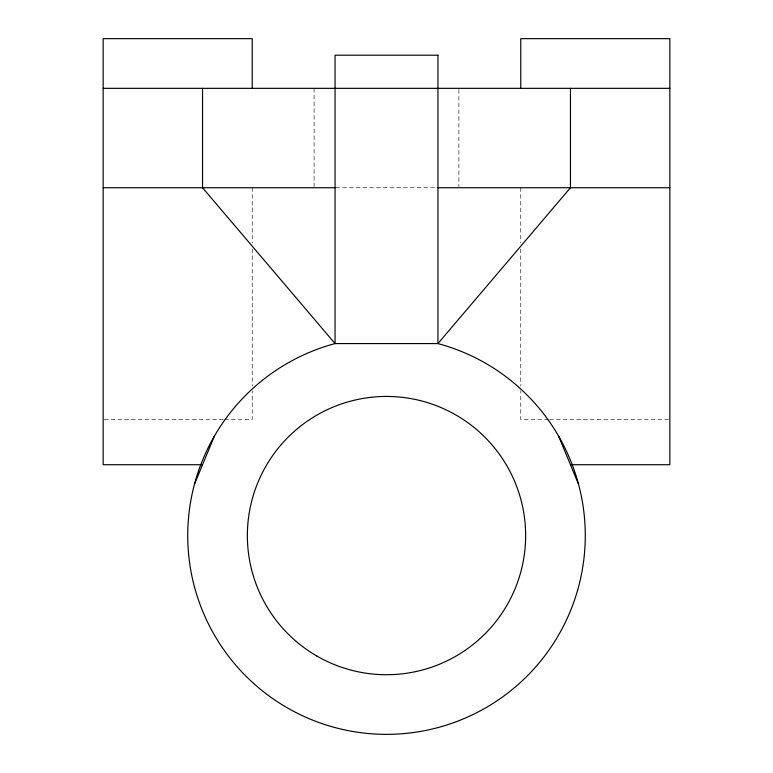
<?xml version="1.0" encoding="UTF-8"?>
<svg xmlns="http://www.w3.org/2000/svg" width="773" height="773" viewBox="0 0 773 773"><rect width="100%" height="100%" fill="white"/><g stroke="black" fill="none" stroke-linecap="round" stroke-linejoin="round"><path stroke-width="0.58" stroke-dasharray="3.87 2.9" d="M335.859 187.733L437.141 187.733M104.355 419.633L223.378 419.633M224.585 419.633L252.23 419.633L252.23 390.79M548.415 419.633L520.77 419.633L520.77 390.79M549.622 419.633L668.645 419.633M520.77 187.733L520.77 243.002M520.77 249.012L520.77 385.988M458.891 89.542L458.891 186.535M314.109 88.344L314.109 186.535M252.23 187.733L252.23 243.002M252.23 249.012L252.23 385.988"/><path stroke-width="1.16" d="M194.506 484.13L214.363 436.194M103.157 88.344L669.843 88.344M103.157 187.733L335.057 187.733M437.943 187.733L669.843 187.733M202.536 464.728L103.157 464.728L103.157 38.65L252.23 38.65L252.23 88.344M570.464 464.728L669.843 464.728L669.843 38.65L520.77 38.65L520.77 88.344M558.637 436.194L578.494 484.13M570.464 88.344L570.464 187.733L437.943 343.579L335.057 343.579L202.536 187.733L202.536 88.344M437.943 55.212L335.057 55.212L335.057 343.579A198.767 198.767 0 0 0 223.677 649.591A198.767 198.767 0 0 0 549.323 649.591A198.767 198.767 0 0 0 437.943 343.579L437.943 55.212M316.93 656.074A139.14 139.14 0 0 0 525.64 535.583A139.14 139.14 0 0 0 316.93 415.082A139.14 139.14 0 0 0 316.93 656.074"/></g></svg>
